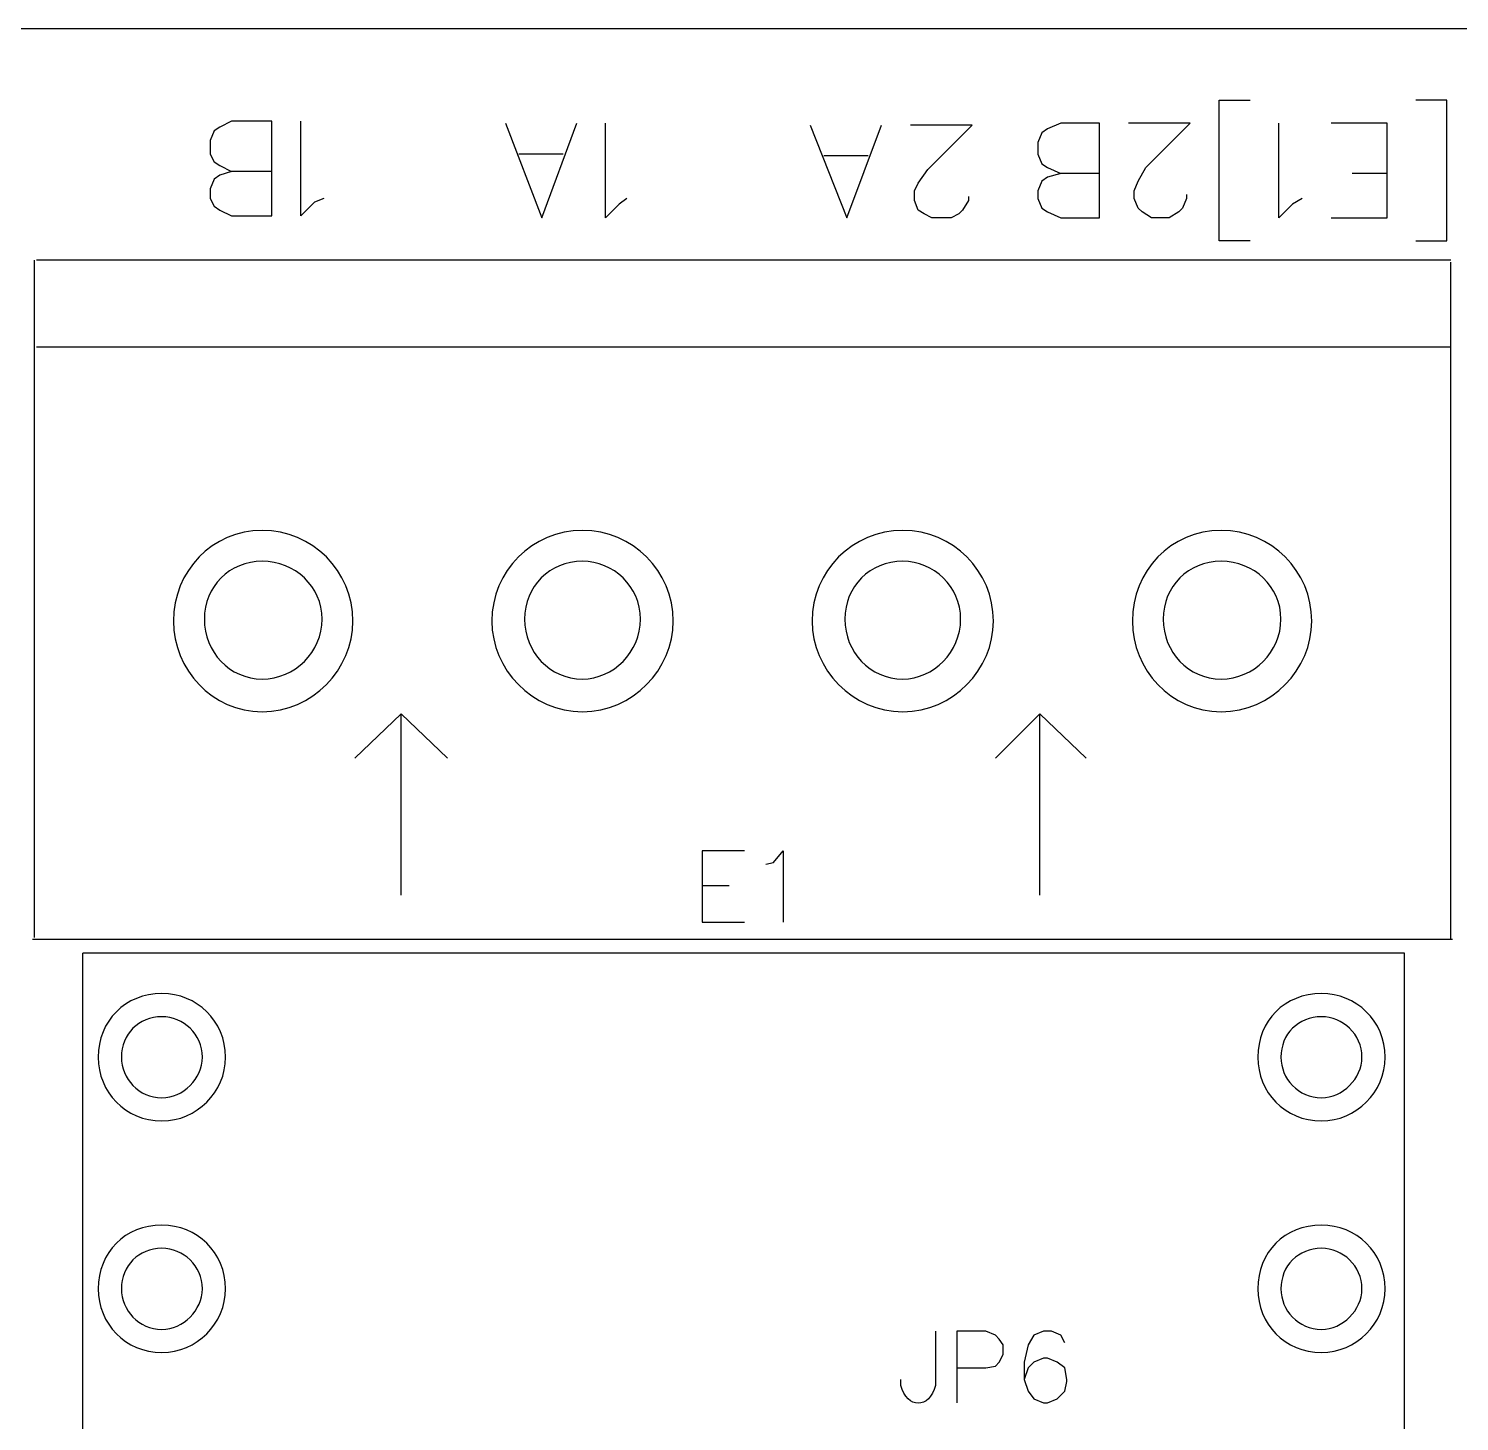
# Model space of a CAD drawing. Extents: x 236 to 550, y 195 to 401.
# Drawn here: x 437.6 to 482.1, y 357.28 to 400.58 of the extents above; entities that cross this region are included whole.
import ezdxf

# ---------------------------------------------------------------- set-up
doc = ezdxf.new("R2010")
doc.units = 0
doc.layers.add('x3v1_1_wiring_diagram', color=7, linetype='CONTINUOUS')

msp = doc.modelspace()

# ---------------------------------------------------------------- linework, layer by layer
at = {"layer": 'x3v1_1_wiring_diagram', "color": 7}
for points in [[(236.1277, 400.5768), (547.6476, 400.5768), (547.6476, 195.0766), (236.1277, 195.0766), (236.1277, 400.5768), (236.1277, 400.5768)], [(475.5875, 393.9766), (474.6277, 393.9766), (474.6277, 398.3567), (475.5875, 398.3567)], [(480.7477, 393.9766), (481.7075, 393.9766), (481.7075, 398.3567), (480.7477, 398.3567)], [(445.1675, 394.7567), (445.1675, 397.6968), (443.9075, 397.6968), (443.5475, 397.5168), (443.3675, 397.3966), (443.2476, 397.0967), (443.2476, 396.6766), (443.3675, 396.4368), (443.5475, 396.3166), (443.9075, 396.1366), (443.5475, 396.0167), (443.3675, 395.8968), (443.2476, 395.5966), (443.2476, 395.2967), (443.3675, 395.0566), (443.5475, 394.9367), (443.9075, 394.7567), (445.1675, 394.7567), (445.1675, 394.7567)], [(446.7875, 395.2967), (446.4876, 395.1768), (446.0675, 394.7567), (446.0675, 397.6968)], [(452.4276, 397.6367), (453.5677, 394.6966), (454.6477, 397.6367)], [(456.2076, 395.2967), (455.9675, 395.1167), (455.5477, 394.6966), (455.5477, 397.6367)], [(461.9075, 397.5766), (463.0476, 394.6966), (464.1276, 397.5766)], [(466.8276, 395.3568), (466.8276, 395.2366), (466.6476, 394.9367), (466.5277, 394.8168), (466.2876, 394.6966), (465.6875, 394.6966), (465.4477, 394.8168), (465.2677, 394.9367), (465.1475, 395.2366), (465.1475, 395.5368), (465.2677, 395.7766), (465.5676, 396.1967), (466.9475, 397.5766), (465.0276, 397.5766)], [(470.9075, 394.6966), (470.9075, 397.6367), (469.7076, 397.6367), (469.2875, 397.4567), (469.1075, 397.3368), (468.9876, 397.0366), (468.9876, 396.6766), (469.1075, 396.3767), (469.2875, 396.2568), (469.7076, 396.0768), (469.2875, 395.9566), (469.1075, 395.8367), (468.9876, 395.5368), (468.9876, 395.2967), (469.1075, 394.9968), (469.2875, 394.8766), (469.7076, 394.6966), (470.9075, 394.6966), (470.9075, 394.6966)], [(473.6075, 395.4166), (473.6075, 395.2967), (473.4876, 394.9968), (473.3677, 394.8766), (473.0675, 394.6966), (472.5275, 394.6966), (472.2276, 394.8766), (472.1077, 394.9968), (471.9875, 395.2967), (471.9875, 395.5368), (472.1077, 395.8367), (472.3475, 396.2568), (473.7277, 397.6367), (471.8075, 397.6367)], [(477.2075, 395.2967), (476.9076, 395.1167), (476.4875, 394.6966), (476.4875, 397.6367)], [(478.1075, 394.6966), (479.8477, 394.6966), (479.8477, 397.6367), (478.1075, 397.6367)], [(454.2276, 396.6766), (452.8477, 396.6766)], [(463.7075, 396.6168), (462.3276, 396.6168)], [(445.1675, 396.1366), (443.9075, 396.1366)], [(470.9075, 396.0768), (469.7076, 396.0768)], [(479.8477, 396.0768), (478.7677, 396.0768)], [(437.7875, 372.3168), (437.7875, 393.3768)], [(481.8277, 393.3768), (437.8476, 393.3768)], [(481.8277, 372.2567), (481.8277, 393.3167)], [(461.9676, 390.6768), (437.8476, 390.6768)], [(481.8277, 390.6768), (457.7077, 390.6768)], [(447.6875, 382.1567), (447.6875, 382.1567), (447.6875, 382.1567)], [(447.6875, 382.1567), (447.6875, 382.1567), (447.6875, 382.1567)], [(457.6476, 382.1567), (457.6476, 382.1567), (457.6476, 382.1567)], [(457.6476, 382.1567), (457.6476, 382.1567), (457.6476, 382.1567)], [(467.6077, 382.1567), (467.6077, 382.1567), (467.6077, 382.1567)], [(467.6077, 382.1567), (467.6077, 382.1567), (467.6077, 382.1567)], [(477.5077, 382.1567), (477.5077, 382.1567), (477.5077, 382.1567)], [(477.5077, 382.1567), (477.5077, 382.1567), (477.5077, 382.1567)], [(449.1876, 373.6366), (449.1876, 379.2767), (447.7476, 377.8968)], [(449.1876, 379.2767), (450.6276, 377.8968)], [(469.0477, 373.6366), (469.0477, 379.2767), (467.6675, 377.8968)], [(469.0477, 379.2767), (470.4877, 377.8968)], [(459.8677, 375.0168), (458.5476, 375.0168), (458.5476, 372.7967), (459.8677, 372.7967)], [(460.5276, 374.5967), (460.7677, 374.6568), (461.0676, 375.0168), (461.0676, 372.7967)], [(458.5476, 373.9368), (459.3875, 373.9368)], [(481.8875, 372.2567), (437.7277, 372.2567)], [(480.3877, 371.8366), (439.2876, 371.8366)], [(439.2876, 314.8367), (439.2876, 371.8366)], [(480.3877, 314.8367), (480.3877, 371.8366)], [(443.7275, 368.5966), (443.7275, 368.5966), (443.7275, 368.5966)], [(443.7275, 368.5966), (443.7275, 368.5966), (443.7275, 368.5966)], [(479.7876, 368.5966), (479.7876, 368.5966), (479.7876, 368.5966)], [(479.7876, 368.5966), (479.7876, 368.5966), (479.7876, 368.5966)], [(443.7275, 361.3966), (443.7275, 361.3966), (443.7275, 361.3966)], [(443.7275, 361.3966), (443.7275, 361.3966), (443.7275, 361.3966)], [(479.7876, 361.3966), (479.7876, 361.3966), (479.7876, 361.3966)], [(479.7876, 361.3966), (479.7876, 361.3966), (479.7876, 361.3966)], [(465.8077, 360.0768), (465.8077, 358.3967)], [(466.4676, 358.9367), (467.3676, 358.9367), (467.6675, 358.9968), (467.7877, 359.1167), (467.9076, 359.3568), (467.9076, 359.6567), (467.7877, 359.8367), (467.6675, 359.9566), (467.3676, 360.0768), (466.4676, 360.0768), (466.4676, 357.8567)], [(469.8275, 359.7168), (469.7076, 359.9566), (469.4077, 360.0768), (469.1676, 360.0768), (468.8677, 359.9566), (468.6877, 359.6567), (468.5675, 359.1167), (468.5675, 358.5767), (468.6877, 358.2167), (468.8677, 357.9766), (469.1676, 357.8567), (469.2875, 357.8567), (469.5877, 357.9766), (469.8275, 358.2167), (469.8876, 358.5166), (469.8876, 358.5767), (469.8275, 358.9367), (469.5877, 359.1167), (469.2875, 359.2366), (469.1676, 359.2366), (468.8677, 359.1167), (468.6877, 358.9367), (468.5675, 358.5767)], [(464.7277, 358.3967), (464.7277, 358.5767)]]:
    msp.add_lwpolyline(points, dxfattribs=at)
at = {"layer": 'x3v1_1_wiring_diagram', "color": 1}
for points in [[(446.7277, 382.2168), (446.7277, 382.2168)], [(446.7277, 382.2168), (446.7277, 382.2168)], [(456.6277, 382.2168), (456.6277, 382.2168)], [(456.6277, 382.2168), (456.6277, 382.2168)], [(466.5875, 382.2168), (466.5875, 382.2168)], [(466.5875, 382.2168), (466.5875, 382.2168)], [(476.5476, 382.2168), (476.5476, 382.2168)], [(476.5476, 382.2168), (476.5476, 382.2168)], [(443.0075, 368.5966), (443.0075, 368.5966)], [(443.0075, 368.5966), (443.0075, 368.5966)], [(479.0676, 368.5966), (479.0676, 368.5966)], [(479.0676, 368.5966), (479.0676, 368.5966)], [(443.0075, 361.3966), (443.0075, 361.3966)], [(443.0075, 361.3966), (443.0075, 361.3966)], [(479.0676, 361.3966), (479.0676, 361.3966)], [(479.0676, 361.3966), (479.0676, 361.3966)]]:
    msp.add_lwpolyline(points, dxfattribs=at)
at = {"layer": 'x3v1_1_wiring_diagram', "color": 7}
for points in [[(444.8676, 384.9766), (443.3077, 384.9766), (442.1075, 383.7166), (442.1075, 382.1567)], [(444.8676, 384.9766), (443.3077, 384.9766), (442.1075, 383.7166), (442.1075, 382.1567)], [(444.8676, 384.9766), (443.3077, 384.9766), (442.1075, 383.7166), (442.1075, 382.1567)], [(444.8676, 384.9766), (443.3077, 384.9766), (442.1075, 383.7166), (442.1075, 382.1567)], [(447.6875, 382.1567), (447.6875, 383.7166), (446.4275, 384.9766), (444.8676, 384.9766)], [(447.6875, 382.1567), (447.6875, 383.7166), (446.4275, 384.9766), (444.8676, 384.9766)], [(447.6875, 382.1567), (447.6875, 383.7166), (446.4275, 384.9766), (444.8676, 384.9766)], [(447.6875, 382.1567), (447.6875, 383.7166), (446.4275, 384.9766), (444.8676, 384.9766)], [(454.8277, 384.9766), (453.2675, 384.9766), (452.0075, 383.7166), (452.0075, 382.1567)], [(454.8277, 384.9766), (453.2675, 384.9766), (452.0075, 383.7166), (452.0075, 382.1567)], [(454.8277, 384.9766), (453.2675, 384.9766), (452.0075, 383.7166), (452.0075, 382.1567)], [(454.8277, 384.9766), (453.2675, 384.9766), (452.0075, 383.7166), (452.0075, 382.1567)], [(457.6476, 382.1567), (457.6476, 383.7166), (456.3876, 384.9766), (454.8277, 384.9766)], [(457.6476, 382.1567), (457.6476, 383.7166), (456.3876, 384.9766), (454.8277, 384.9766)], [(457.6476, 382.1567), (457.6476, 383.7166), (456.3876, 384.9766), (454.8277, 384.9766)], [(457.6476, 382.1567), (457.6476, 383.7166), (456.3876, 384.9766), (454.8277, 384.9766)], [(464.7875, 384.9766), (463.2276, 384.9766), (461.9676, 383.7166), (461.9676, 382.1567)], [(464.7875, 384.9766), (463.2276, 384.9766), (461.9676, 383.7166), (461.9676, 382.1567)], [(464.7875, 384.9766), (463.2276, 384.9766), (461.9676, 383.7166), (461.9676, 382.1567)], [(464.7875, 384.9766), (463.2276, 384.9766), (461.9676, 383.7166), (461.9676, 382.1567)], [(467.6077, 382.1567), (467.6077, 383.7166), (466.3477, 384.9766), (464.7875, 384.9766)], [(467.6077, 382.1567), (467.6077, 383.7166), (466.3477, 384.9766), (464.7875, 384.9766)], [(467.6077, 382.1567), (467.6077, 383.7166), (466.3477, 384.9766), (464.7875, 384.9766)], [(467.6077, 382.1567), (467.6077, 383.7166), (466.3477, 384.9766), (464.7875, 384.9766)], [(474.6875, 384.9766), (473.1276, 384.9766), (471.9277, 383.7166), (471.9277, 382.1567)], [(474.6875, 384.9766), (473.1276, 384.9766), (471.9277, 383.7166), (471.9277, 382.1567)], [(474.6875, 384.9766), (473.1276, 384.9766), (471.9277, 383.7166), (471.9277, 382.1567)], [(474.6875, 384.9766), (473.1276, 384.9766), (471.9277, 383.7166), (471.9277, 382.1567)], [(477.5077, 382.1567), (477.5077, 383.7166), (476.2477, 384.9766), (474.6875, 384.9766)], [(477.5077, 382.1567), (477.5077, 383.7166), (476.2477, 384.9766), (474.6875, 384.9766)], [(477.5077, 382.1567), (477.5077, 383.7166), (476.2477, 384.9766), (474.6875, 384.9766)], [(477.5077, 382.1567), (477.5077, 383.7166), (476.2477, 384.9766), (474.6875, 384.9766)], [(442.1075, 382.1567), (442.1075, 380.6566), (443.3077, 379.3368), (444.8676, 379.3368)], [(442.1075, 382.1567), (442.1075, 380.6566), (443.3077, 379.3368), (444.8676, 379.3368)], [(442.1075, 382.1567), (442.1075, 380.6566), (443.3077, 379.3368), (444.8676, 379.3368)], [(442.1075, 382.1567), (442.1075, 380.6566), (443.3077, 379.3368), (444.8676, 379.3368)], [(444.8676, 379.3368), (446.4275, 379.3368), (447.6875, 380.6566), (447.6875, 382.1567)], [(444.8676, 379.3368), (446.4275, 379.3368), (447.6875, 380.6566), (447.6875, 382.1567)], [(444.8676, 379.3368), (446.4275, 379.3368), (447.6875, 380.6566), (447.6875, 382.1567)], [(444.8676, 379.3368), (446.4275, 379.3368), (447.6875, 380.6566), (447.6875, 382.1567)], [(452.0075, 382.1567), (452.0075, 380.6566), (453.2675, 379.3368), (454.8277, 379.3368)], [(452.0075, 382.1567), (452.0075, 380.6566), (453.2675, 379.3368), (454.8277, 379.3368)], [(452.0075, 382.1567), (452.0075, 380.6566), (453.2675, 379.3368), (454.8277, 379.3368)], [(452.0075, 382.1567), (452.0075, 380.6566), (453.2675, 379.3368), (454.8277, 379.3368)], [(454.8277, 379.3368), (456.3876, 379.3368), (457.6476, 380.6566), (457.6476, 382.1567)], [(454.8277, 379.3368), (456.3876, 379.3368), (457.6476, 380.6566), (457.6476, 382.1567)], [(454.8277, 379.3368), (456.3876, 379.3368), (457.6476, 380.6566), (457.6476, 382.1567)], [(454.8277, 379.3368), (456.3876, 379.3368), (457.6476, 380.6566), (457.6476, 382.1567)], [(461.9676, 382.1567), (461.9676, 380.6566), (463.2276, 379.3368), (464.7875, 379.3368)], [(461.9676, 382.1567), (461.9676, 380.6566), (463.2276, 379.3368), (464.7875, 379.3368)], [(461.9676, 382.1567), (461.9676, 380.6566), (463.2276, 379.3368), (464.7875, 379.3368)], [(461.9676, 382.1567), (461.9676, 380.6566), (463.2276, 379.3368), (464.7875, 379.3368)], [(464.7875, 379.3368), (466.3477, 379.3368), (467.6077, 380.6566), (467.6077, 382.1567)], [(464.7875, 379.3368), (466.3477, 379.3368), (467.6077, 380.6566), (467.6077, 382.1567)], [(464.7875, 379.3368), (466.3477, 379.3368), (467.6077, 380.6566), (467.6077, 382.1567)], [(464.7875, 379.3368), (466.3477, 379.3368), (467.6077, 380.6566), (467.6077, 382.1567)], [(471.9277, 382.1567), (471.9277, 380.6566), (473.1276, 379.3368), (474.6875, 379.3368)], [(471.9277, 382.1567), (471.9277, 380.6566), (473.1276, 379.3368), (474.6875, 379.3368)], [(471.9277, 382.1567), (471.9277, 380.6566), (473.1276, 379.3368), (474.6875, 379.3368)], [(471.9277, 382.1567), (471.9277, 380.6566), (473.1276, 379.3368), (474.6875, 379.3368)], [(474.6875, 379.3368), (476.2477, 379.3368), (477.5077, 380.6566), (477.5077, 382.1567)], [(474.6875, 379.3368), (476.2477, 379.3368), (477.5077, 380.6566), (477.5077, 382.1567)], [(474.6875, 379.3368), (476.2477, 379.3368), (477.5077, 380.6566), (477.5077, 382.1567)], [(474.6875, 379.3368), (476.2477, 379.3368), (477.5077, 380.6566), (477.5077, 382.1567)], [(441.7475, 370.5766), (440.6077, 370.5766), (439.7675, 369.7367), (439.7675, 368.5966)], [(441.7475, 370.5766), (440.6077, 370.5766), (439.7675, 369.7367), (439.7675, 368.5966)], [(441.7475, 370.5766), (440.6077, 370.5766), (439.7675, 369.7367), (439.7675, 368.5966)], [(441.7475, 370.5766), (440.6077, 370.5766), (439.7675, 369.7367), (439.7675, 368.5966)], [(443.7275, 368.5966), (443.7275, 369.7367), (442.8275, 370.5766), (441.7475, 370.5766)], [(443.7275, 368.5966), (443.7275, 369.7367), (442.8275, 370.5766), (441.7475, 370.5766)], [(443.7275, 368.5966), (443.7275, 369.7367), (442.8275, 370.5766), (441.7475, 370.5766)], [(443.7275, 368.5966), (443.7275, 369.7367), (442.8275, 370.5766), (441.7475, 370.5766)], [(477.8076, 370.5766), (476.6675, 370.5766), (475.8276, 369.7367), (475.8276, 368.5966)], [(477.8076, 370.5766), (476.6675, 370.5766), (475.8276, 369.7367), (475.8276, 368.5966)], [(477.8076, 370.5766), (476.6675, 370.5766), (475.8276, 369.7367), (475.8276, 368.5966)], [(477.8076, 370.5766), (476.6675, 370.5766), (475.8276, 369.7367), (475.8276, 368.5966)], [(479.7876, 368.5966), (479.7876, 369.7367), (478.8876, 370.5766), (477.8076, 370.5766)], [(479.7876, 368.5966), (479.7876, 369.7367), (478.8876, 370.5766), (477.8076, 370.5766)], [(479.7876, 368.5966), (479.7876, 369.7367), (478.8876, 370.5766), (477.8076, 370.5766)], [(479.7876, 368.5966), (479.7876, 369.7367), (478.8876, 370.5766), (477.8076, 370.5766)], [(439.7675, 368.5966), (439.7675, 367.5166), (440.6077, 366.6166), (441.7475, 366.6166)], [(439.7675, 368.5966), (439.7675, 367.5166), (440.6077, 366.6166), (441.7475, 366.6166)], [(439.7675, 368.5966), (439.7675, 367.5166), (440.6077, 366.6166), (441.7475, 366.6166)], [(439.7675, 368.5966), (439.7675, 367.5166), (440.6077, 366.6166), (441.7475, 366.6166)], [(441.7475, 366.6166), (442.8275, 366.6166), (443.7275, 367.5166), (443.7275, 368.5966)], [(441.7475, 366.6166), (442.8275, 366.6166), (443.7275, 367.5166), (443.7275, 368.5966)], [(441.7475, 366.6166), (442.8275, 366.6166), (443.7275, 367.5166), (443.7275, 368.5966)], [(441.7475, 366.6166), (442.8275, 366.6166), (443.7275, 367.5166), (443.7275, 368.5966)], [(475.8276, 368.5966), (475.8276, 367.5166), (476.6675, 366.6166), (477.8076, 366.6166)], [(475.8276, 368.5966), (475.8276, 367.5166), (476.6675, 366.6166), (477.8076, 366.6166)], [(475.8276, 368.5966), (475.8276, 367.5166), (476.6675, 366.6166), (477.8076, 366.6166)], [(475.8276, 368.5966), (475.8276, 367.5166), (476.6675, 366.6166), (477.8076, 366.6166)], [(477.8076, 366.6166), (478.8876, 366.6166), (479.7876, 367.5166), (479.7876, 368.5966)], [(477.8076, 366.6166), (478.8876, 366.6166), (479.7876, 367.5166), (479.7876, 368.5966)], [(477.8076, 366.6166), (478.8876, 366.6166), (479.7876, 367.5166), (479.7876, 368.5966)], [(477.8076, 366.6166), (478.8876, 366.6166), (479.7876, 367.5166), (479.7876, 368.5966)], [(441.7475, 363.3766), (440.6077, 363.3766), (439.7675, 362.5367), (439.7675, 361.3966)], [(441.7475, 363.3766), (440.6077, 363.3766), (439.7675, 362.5367), (439.7675, 361.3966)], [(441.7475, 363.3766), (440.6077, 363.3766), (439.7675, 362.5367), (439.7675, 361.3966)], [(441.7475, 363.3766), (440.6077, 363.3766), (439.7675, 362.5367), (439.7675, 361.3966)], [(443.7275, 361.3966), (443.7275, 362.5367), (442.8275, 363.3766), (441.7475, 363.3766)], [(443.7275, 361.3966), (443.7275, 362.5367), (442.8275, 363.3766), (441.7475, 363.3766)], [(443.7275, 361.3966), (443.7275, 362.5367), (442.8275, 363.3766), (441.7475, 363.3766)], [(443.7275, 361.3966), (443.7275, 362.5367), (442.8275, 363.3766), (441.7475, 363.3766)], [(477.8076, 363.3766), (476.6675, 363.3766), (475.8276, 362.5367), (475.8276, 361.3966)], [(477.8076, 363.3766), (476.6675, 363.3766), (475.8276, 362.5367), (475.8276, 361.3966)], [(477.8076, 363.3766), (476.6675, 363.3766), (475.8276, 362.5367), (475.8276, 361.3966)], [(477.8076, 363.3766), (476.6675, 363.3766), (475.8276, 362.5367), (475.8276, 361.3966)], [(479.7876, 361.3966), (479.7876, 362.5367), (478.8876, 363.3766), (477.8076, 363.3766)], [(479.7876, 361.3966), (479.7876, 362.5367), (478.8876, 363.3766), (477.8076, 363.3766)], [(479.7876, 361.3966), (479.7876, 362.5367), (478.8876, 363.3766), (477.8076, 363.3766)], [(479.7876, 361.3966), (479.7876, 362.5367), (478.8876, 363.3766), (477.8076, 363.3766)], [(439.7675, 361.3966), (439.7675, 360.3166), (440.6077, 359.4166), (441.7475, 359.4166)], [(439.7675, 361.3966), (439.7675, 360.3166), (440.6077, 359.4166), (441.7475, 359.4166)], [(439.7675, 361.3966), (439.7675, 360.3166), (440.6077, 359.4166), (441.7475, 359.4166)], [(439.7675, 361.3966), (439.7675, 360.3166), (440.6077, 359.4166), (441.7475, 359.4166)], [(441.7475, 359.4166), (442.8275, 359.4166), (443.7275, 360.3166), (443.7275, 361.3966)], [(441.7475, 359.4166), (442.8275, 359.4166), (443.7275, 360.3166), (443.7275, 361.3966)], [(441.7475, 359.4166), (442.8275, 359.4166), (443.7275, 360.3166), (443.7275, 361.3966)], [(441.7475, 359.4166), (442.8275, 359.4166), (443.7275, 360.3166), (443.7275, 361.3966)], [(475.8276, 361.3966), (475.8276, 360.3166), (476.6675, 359.4166), (477.8076, 359.4166)], [(475.8276, 361.3966), (475.8276, 360.3166), (476.6675, 359.4166), (477.8076, 359.4166)], [(475.8276, 361.3966), (475.8276, 360.3166), (476.6675, 359.4166), (477.8076, 359.4166)], [(475.8276, 361.3966), (475.8276, 360.3166), (476.6675, 359.4166), (477.8076, 359.4166)], [(477.8076, 359.4166), (478.8876, 359.4166), (479.7876, 360.3166), (479.7876, 361.3966)], [(477.8076, 359.4166), (478.8876, 359.4166), (479.7876, 360.3166), (479.7876, 361.3966)], [(477.8076, 359.4166), (478.8876, 359.4166), (479.7876, 360.3166), (479.7876, 361.3966)], [(477.8076, 359.4166), (478.8876, 359.4166), (479.7876, 360.3166), (479.7876, 361.3966)], [(465.8077, 358.3967), (465.6146, 357.6566), (464.9207, 357.6566), (464.7277, 358.3967)]]:
    msp.add_open_spline(points, degree=3, dxfattribs=at)
at = {"layer": 'x3v1_1_wiring_diagram', "color": 1}
for points in [[(444.8676, 384.0168), (443.8477, 384.0168), (443.0676, 383.2367), (443.0676, 382.2168)], [(444.8676, 384.0168), (443.8477, 384.0168), (443.0676, 383.2367), (443.0676, 382.2168)], [(446.7277, 382.2168), (446.7277, 383.2367), (445.8875, 384.0168), (444.8676, 384.0168)], [(446.7277, 382.2168), (446.7277, 383.2367), (445.8875, 384.0168), (444.8676, 384.0168)], [(454.8277, 384.0168), (453.8075, 384.0168), (453.0277, 383.2367), (453.0277, 382.2168)], [(454.8277, 384.0168), (453.8075, 384.0168), (453.0277, 383.2367), (453.0277, 382.2168)], [(456.6277, 382.2168), (456.6277, 383.2367), (455.7875, 384.0168), (454.8277, 384.0168)], [(456.6277, 382.2168), (456.6277, 383.2367), (455.7875, 384.0168), (454.8277, 384.0168)], [(464.7875, 384.0168), (463.7676, 384.0168), (462.9875, 383.2367), (462.9875, 382.2168)], [(464.7875, 384.0168), (463.7676, 384.0168), (462.9875, 383.2367), (462.9875, 382.2168)], [(466.5875, 382.2168), (466.5875, 383.2367), (465.7476, 384.0168), (464.7875, 384.0168)], [(466.5875, 382.2168), (466.5875, 383.2367), (465.7476, 384.0168), (464.7875, 384.0168)], [(474.6875, 384.0168), (473.6676, 384.0168), (472.8875, 383.2367), (472.8875, 382.2168)], [(474.6875, 384.0168), (473.6676, 384.0168), (472.8875, 383.2367), (472.8875, 382.2168)], [(476.5476, 382.2168), (476.5476, 383.2367), (475.7077, 384.0168), (474.6875, 384.0168)], [(476.5476, 382.2168), (476.5476, 383.2367), (475.7077, 384.0168), (474.6875, 384.0168)], [(443.0676, 382.2168), (443.0676, 381.1966), (443.8477, 380.3567), (444.8676, 380.3567)], [(443.0676, 382.2168), (443.0676, 381.1966), (443.8477, 380.3567), (444.8676, 380.3567)], [(444.8676, 380.3567), (445.8875, 380.3567), (446.7277, 381.1966), (446.7277, 382.2168)], [(444.8676, 380.3567), (445.8875, 380.3567), (446.7277, 381.1966), (446.7277, 382.2168)], [(453.0277, 382.2168), (453.0277, 381.1966), (453.8075, 380.3567), (454.8277, 380.3567)], [(453.0277, 382.2168), (453.0277, 381.1966), (453.8075, 380.3567), (454.8277, 380.3567)], [(454.8277, 380.3567), (455.7875, 380.3567), (456.6277, 381.1966), (456.6277, 382.2168)], [(454.8277, 380.3567), (455.7875, 380.3567), (456.6277, 381.1966), (456.6277, 382.2168)], [(462.9875, 382.2168), (462.9875, 381.1966), (463.7676, 380.3567), (464.7875, 380.3567)], [(462.9875, 382.2168), (462.9875, 381.1966), (463.7676, 380.3567), (464.7875, 380.3567)], [(464.7875, 380.3567), (465.7476, 380.3567), (466.5875, 381.1966), (466.5875, 382.2168)], [(464.7875, 380.3567), (465.7476, 380.3567), (466.5875, 381.1966), (466.5875, 382.2168)], [(472.8875, 382.2168), (472.8875, 381.1966), (473.6676, 380.3567), (474.6875, 380.3567)], [(472.8875, 382.2168), (472.8875, 381.1966), (473.6676, 380.3567), (474.6875, 380.3567)], [(474.6875, 380.3567), (475.7077, 380.3567), (476.5476, 381.1966), (476.5476, 382.2168)], [(474.6875, 380.3567), (475.7077, 380.3567), (476.5476, 381.1966), (476.5476, 382.2168)], [(441.7475, 369.8566), (441.0275, 369.8566), (440.4875, 369.3166), (440.4875, 368.5966)], [(441.7475, 369.8566), (441.0275, 369.8566), (440.4875, 369.3166), (440.4875, 368.5966)], [(443.0075, 368.5966), (443.0075, 369.3166), (442.4077, 369.8566), (441.7475, 369.8566)], [(443.0075, 368.5966), (443.0075, 369.3166), (442.4077, 369.8566), (441.7475, 369.8566)], [(477.8076, 369.8566), (477.0876, 369.8566), (476.5476, 369.3166), (476.5476, 368.5966)], [(477.8076, 369.8566), (477.0876, 369.8566), (476.5476, 369.3166), (476.5476, 368.5966)], [(479.0676, 368.5966), (479.0676, 369.3166), (478.4675, 369.8566), (477.8076, 369.8566)], [(479.0676, 368.5966), (479.0676, 369.3166), (478.4675, 369.8566), (477.8076, 369.8566)], [(440.4875, 368.5966), (440.4875, 367.9367), (441.0275, 367.3366), (441.7475, 367.3366)], [(440.4875, 368.5966), (440.4875, 367.9367), (441.0275, 367.3366), (441.7475, 367.3366)], [(441.7475, 367.3366), (442.4077, 367.3366), (443.0075, 367.9367), (443.0075, 368.5966)], [(441.7475, 367.3366), (442.4077, 367.3366), (443.0075, 367.9367), (443.0075, 368.5966)], [(476.5476, 368.5966), (476.5476, 367.9367), (477.0876, 367.3366), (477.8076, 367.3366)], [(476.5476, 368.5966), (476.5476, 367.9367), (477.0876, 367.3366), (477.8076, 367.3366)], [(477.8076, 367.3366), (478.4675, 367.3366), (479.0676, 367.9367), (479.0676, 368.5966)], [(477.8076, 367.3366), (478.4675, 367.3366), (479.0676, 367.9367), (479.0676, 368.5966)], [(441.7475, 362.6566), (441.0275, 362.6566), (440.4875, 362.1166), (440.4875, 361.3966)], [(441.7475, 362.6566), (441.0275, 362.6566), (440.4875, 362.1166), (440.4875, 361.3966)], [(443.0075, 361.3966), (443.0075, 362.1166), (442.4077, 362.6566), (441.7475, 362.6566)], [(443.0075, 361.3966), (443.0075, 362.1166), (442.4077, 362.6566), (441.7475, 362.6566)], [(477.8076, 362.6566), (477.0876, 362.6566), (476.5476, 362.1166), (476.5476, 361.3966)], [(477.8076, 362.6566), (477.0876, 362.6566), (476.5476, 362.1166), (476.5476, 361.3966)], [(479.0676, 361.3966), (479.0676, 362.1166), (478.4675, 362.6566), (477.8076, 362.6566)], [(479.0676, 361.3966), (479.0676, 362.1166), (478.4675, 362.6566), (477.8076, 362.6566)], [(440.4875, 361.3966), (440.4875, 360.7367), (441.0275, 360.1366), (441.7475, 360.1366)], [(440.4875, 361.3966), (440.4875, 360.7367), (441.0275, 360.1366), (441.7475, 360.1366)], [(441.7475, 360.1366), (442.4077, 360.1366), (443.0075, 360.7367), (443.0075, 361.3966)], [(441.7475, 360.1366), (442.4077, 360.1366), (443.0075, 360.7367), (443.0075, 361.3966)], [(476.5476, 361.3966), (476.5476, 360.7367), (477.0876, 360.1366), (477.8076, 360.1366)], [(476.5476, 361.3966), (476.5476, 360.7367), (477.0876, 360.1366), (477.8076, 360.1366)], [(477.8076, 360.1366), (478.4675, 360.1366), (479.0676, 360.7367), (479.0676, 361.3966)], [(477.8076, 360.1366), (478.4675, 360.1366), (479.0676, 360.7367), (479.0676, 361.3966)]]:
    msp.add_open_spline(points, degree=3, dxfattribs=at)

doc.saveas('drawing.dxf')
